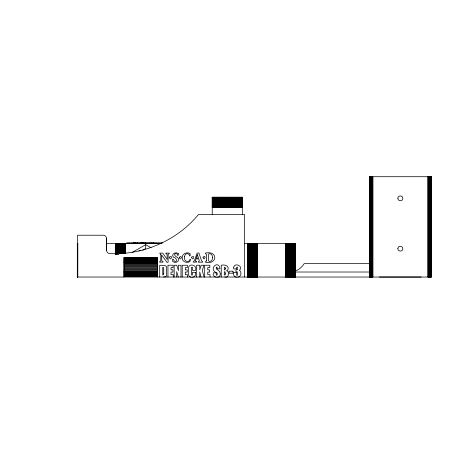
<?xml version="1.0" encoding="UTF-8"?>
<svg xmlns="http://www.w3.org/2000/svg" width="454" height="454" viewBox="0 0 454 454"><rect width="100%" height="100%" fill="white"/><g stroke="black" fill="none" stroke-linecap="round" stroke-linejoin="round"><path stroke-width="0.68" d="M244.541 277.036L244.541 214.441L198.517 214.441C177.236 240.433 143.43 255.125 109.942 253.627A3.343 3.343 0 0 1 106.599 250.285L106.599 238.56A3.343 3.343 0 0 0 103.251 235.217L77.503 235.217L77.503 277.036M132.137 252.481L145.706 244.644L151.017 247.708M142.698 250.245L145.706 248.508L145.706 244.644M140.876 250.489L138.941 250.948M163.571 277.036L165.721 276.753L166.658 275.657L166.527 266.612L165.006 265.448L159.706 265.244L159.706 277.036M224.775 277.036C228.396 278.069 229.094 273.915 227.987 271.469L226.546 270.669L227.829 270.045C229.803 265.698 224.486 264.302 221.229 265.244L221.229 277.036M212.234 197.269L242.328 197.32L212.234 197.377M212.234 197.456L242.328 197.456M212.234 197.541L242.328 197.541M212.234 197.643L242.328 197.643M212.234 197.757L242.328 197.757M212.234 197.882L242.328 197.882M212.234 198.018L242.328 198.018M212.234 198.165L242.328 198.165M212.234 198.33L242.328 198.33M212.234 198.5L242.328 198.5M212.234 198.682L242.328 198.682M212.234 198.869L242.328 198.869M212.234 199.068L242.328 199.068M212.234 199.278L242.328 199.278M212.234 199.493L242.328 199.493M212.234 199.72L242.328 199.72M212.234 199.953L242.328 199.953M212.234 200.191L242.328 200.191M212.234 200.43L242.328 200.43M212.234 200.679L242.328 200.679M212.234 200.929L242.328 200.929M212.234 201.19L242.328 201.19M212.234 201.445L242.328 201.445M212.234 201.707L242.328 201.707M212.234 201.968L242.328 201.968M212.234 202.234L242.328 202.234M212.234 202.495L242.328 202.495M212.234 202.756L242.328 202.756M212.234 203.017L242.328 203.017M212.234 203.279L242.328 203.279M212.234 203.534L242.328 203.534M212.234 203.784L242.328 203.784M212.234 204.033L242.328 204.033M212.234 204.277L242.328 204.277M212.234 204.516L242.328 204.516M212.234 204.743L242.328 204.743M212.234 204.97L242.328 204.97M212.234 205.185L242.328 205.185M212.234 205.395L242.328 205.395M212.234 205.594L242.328 205.594M212.234 205.787L242.328 205.787M212.234 205.968L242.328 205.968M212.234 206.139L242.328 206.139M212.234 206.298L242.328 206.298M212.234 206.445L242.328 206.445M212.234 206.581L242.328 206.581M212.234 206.706L242.328 206.706M212.234 206.82L242.328 206.82M212.234 206.922L242.328 206.922M212.234 207.013L242.328 207.013M212.234 207.086L242.328 207.149M212.234 207.257L242.328 207.251M142.079 242.918L137.125 242.918L137.125 243.594M144.378 242.918L142.567 242.918L142.567 243.594M161.874 242.918L162.776 242.918M133.487 243.594L133.504 242.918L133.572 243.594M77.288 243.594L77.912 243.594M106.537 243.594L161.074 243.594M244.36 243.594L295.452 243.594L295.452 277.036M123.948 257.98L157.385 257.98M123.948 258.615L157.385 258.615M123.948 259.234L157.385 259.234M123.948 259.841L157.385 259.841M123.948 260.431L157.385 260.431M123.948 260.999L157.385 260.999M123.948 261.538L157.385 261.538M123.948 262.049L157.385 262.049M123.948 262.531L157.385 262.531M123.948 262.974L157.385 262.974M123.948 263.382L157.385 263.382M369.874 263.661L304.174 263.661A17.28 17.28 0 0 1 295.179 271.015M123.948 264.217L157.385 264.217M123.948 265.051L157.385 265.051M123.948 265.891L157.385 265.891M123.948 266.725L157.385 266.725M123.948 267.559L157.385 267.559M123.948 268.393L157.385 268.393M123.948 269.228L157.385 269.228M123.948 270.068L157.385 270.068M123.948 270.993L157.385 270.993M123.948 271.401L157.385 271.401M123.948 271.844L157.385 271.844M295.021 272.02L369.879 272.02M123.948 272.326L157.385 272.326M123.948 272.837L157.385 272.837M123.948 273.376L157.385 273.376M123.948 273.944L157.385 273.944M123.948 274.534L157.385 274.534M123.948 275.141L157.385 275.141M123.948 275.76L157.385 275.76M123.948 276.395L157.385 276.395M77.288 277.036L191.106 277.036M192.485 277.036L216.195 277.036M217.341 277.036L236.579 277.036M237.822 277.036L431.294 277.036L431.272 176.714L369.403 176.714L369.403 277.036M204.158 277.036L202.234 270.567L203.988 265.244L201.111 265.244L199.749 269.824L199.749 265.244L196.684 265.244L196.684 277.036M178.308 277.036L176.714 271.674L176.714 277.036M200.991 277.036L199.749 271.98L199.749 277.036M431.238 176.714L431.192 277.036L431.13 176.714M431.056 176.714L431.056 277.036M430.965 176.714L430.965 277.036M430.863 176.714L430.863 277.036M430.755 176.714L430.755 277.036M430.625 176.714L430.625 277.036M430.488 176.714L430.488 277.036M430.341 176.714L430.341 277.036M430.182 176.714L430.182 277.036M430.012 176.714L430.012 277.036M429.83 176.714L429.83 277.036M429.637 176.714L429.637 277.036M429.439 176.714L429.439 277.036M429.229 176.714L429.229 277.036M429.013 176.714L429.013 277.036M428.786 176.714L428.786 277.036M428.559 176.714L428.559 277.036M428.321 176.714L428.321 277.036M428.077 176.714L428.077 277.036M427.935 176.714L427.935 277.036M421.25 277.036L379.448 277.036M372.865 176.714L372.865 277.036M372.757 176.714L372.757 277.036M372.62 176.714L372.62 277.036M372.376 176.714L372.376 277.036M372.138 176.714L372.138 277.036M371.905 176.714L371.905 277.036M371.684 176.714L371.684 277.036M371.468 176.714L371.468 277.036M371.259 176.714L371.259 277.036M371.06 176.714L371.06 277.036M370.867 176.714L370.867 277.036M370.685 176.714L370.685 277.036M370.515 176.714L370.515 277.036M370.356 176.714L370.356 277.036M370.203 176.714L370.203 277.036M370.067 176.714L370.067 277.036M369.942 176.714L369.942 277.036M369.828 176.714L369.828 277.036M369.726 176.714L369.726 277.036M369.641 176.714L369.641 277.036M369.505 176.714L369.567 277.036M369.46 176.714L369.425 277.036M295.378 243.594L295.361 277.036M295.304 243.594L295.304 277.036M295.236 243.594L295.236 277.036M295.151 243.594L295.151 277.036M295.055 243.594L295.055 277.036M294.947 243.594L294.947 277.036M294.828 243.594L294.828 277.036M294.691 243.594L294.691 277.036M294.55 243.594L294.55 277.036M294.391 243.594L294.391 277.036M294.226 243.594L294.226 277.036M294.044 243.594L294.044 277.036M293.857 243.594L293.857 277.036M293.664 243.594L293.664 277.036M293.454 243.594L293.454 277.036M293.244 243.594L293.244 277.036M293.023 243.594L293.023 277.036M292.79 243.594L292.79 277.036M292.558 243.594L292.558 277.036M292.319 243.594L292.319 277.036M292.07 243.594L292.07 277.036M291.82 243.594L291.82 277.036M291.564 243.594L291.564 277.036M291.309 243.594L291.309 277.036M291.048 243.594L291.048 277.036M290.787 243.594L290.787 277.036M290.526 243.594L290.526 277.036M290.259 243.594L290.259 277.036M289.998 243.594L289.998 277.036M289.737 243.594L289.737 277.036M289.482 243.594L289.482 277.036M289.221 243.594L289.221 277.036M288.971 243.594L288.971 277.036M288.721 243.594L288.721 277.036M288.477 243.594L288.477 277.036M288.239 243.594L288.239 277.036M288.006 243.594L288.006 277.036M287.779 243.594L287.779 277.036M287.558 243.594L287.558 277.036M287.348 243.594L287.348 277.036M287.144 243.594L287.144 277.036M286.951 243.594L286.951 277.036M286.769 243.594L286.769 277.036M286.593 243.594L286.593 277.036M285.719 243.594L285.719 277.036M285.691 243.594L285.64 277.036M285.566 243.594L285.549 277.036M285.418 243.594L285.47 277.036M257.429 243.594L257.424 277.036L257.367 243.594M257.322 243.594L257.259 277.036M257.185 243.594L257.185 277.036M257.1 243.594L257.1 277.036M256.998 243.594L256.998 277.036M256.885 243.594L256.885 277.036M256.76 243.594L256.76 277.036M256.623 243.594L256.623 277.036M256.47 243.594L256.47 277.036M256.311 243.594L256.311 277.036M256.141 243.594L256.141 277.036M255.96 243.594L255.96 277.036M255.772 243.594L255.772 277.036M255.568 243.594L255.568 277.036M255.364 243.594L255.364 277.036M255.148 243.594L255.148 277.036M254.921 243.594L254.921 277.036M254.688 243.594L254.688 277.036M254.456 243.594L254.456 277.036M254.212 243.594L254.212 277.036M253.962 243.594L253.962 277.036M253.712 243.594L253.712 277.036M253.457 243.594L253.457 277.036M253.196 243.594L253.196 277.036M252.935 243.594L252.935 277.036M252.674 243.594L252.674 277.036M252.413 243.594L252.413 277.036M252.152 243.594L252.152 277.036M251.891 243.594L251.891 277.036M251.629 243.594L251.629 277.036M251.368 243.594L251.368 277.036M251.113 243.594L251.113 277.036M250.863 243.594L250.863 277.036M250.614 243.594L250.614 277.036M250.37 243.594L250.37 277.036M250.137 243.594L250.137 277.036M249.904 243.594L249.904 277.036M249.677 243.594L249.677 277.036M249.462 243.594L249.462 277.036M249.257 243.594L249.257 277.036M249.053 243.594L249.053 277.036M248.866 243.594L248.866 277.036M248.684 243.594L248.684 277.036M248.514 243.594L248.514 277.036M248.355 243.594L248.355 277.036M248.202 243.594L248.202 277.036M248.066 243.594L248.066 277.036M247.941 243.594L247.941 277.036M247.827 243.594L247.827 277.036M247.731 243.594L247.731 277.036M247.64 243.594L247.64 277.036M247.566 243.594L247.504 277.036M247.458 243.594L247.458 277.036M242.328 214.742L242.328 197.212L212.234 197.212L212.234 214.742M210.009 277.036L210.009 274.676L207.756 274.676L207.756 272.082L209.669 272.082L209.669 269.841L207.756 269.841L207.756 267.605L209.805 267.605L209.805 265.244L204.692 265.244L204.692 277.036M187.542 277.036L187.542 274.676L185.294 274.676L185.294 272.082L187.207 272.082L187.207 269.841L185.294 269.841L185.294 267.605L187.337 267.605L187.337 265.244L182.224 265.244L182.224 277.036M180.993 277.036L180.993 265.244L178.433 265.244L178.433 270.556L176.714 265.244L174.149 265.244L174.149 277.036M173.269 277.036L173.269 274.676L171.016 274.676L171.016 272.082L172.934 272.082L172.934 269.841L171.016 269.841L171.016 267.605L173.065 267.605L173.065 265.244L167.952 265.244L167.952 277.036M161.641 243.594L161.641 242.918L152.601 242.918L152.601 243.594M159.944 242.918L159.944 243.594M158.1 242.918L158.1 243.594M157.385 277.036L157.385 257.339L123.948 257.339L123.948 277.036M156.539 242.918L156.551 243.594M155.183 242.918L155.183 243.594M153.997 242.918L153.997 243.594M153.866 242.918L153.866 243.594M153.509 242.918L153.509 243.594M153.151 242.918L153.151 243.594M152.862 242.918L152.862 243.594M152.675 242.918L152.675 243.594M151.806 243.594L151.806 242.918L145.008 242.918L145.008 243.594M151.432 242.918L151.432 243.594M151.313 242.918L151.313 243.594M150.91 242.918L150.91 243.594M150.172 242.918L150.172 243.594M149.655 242.918L149.655 243.594M149.031 242.918L149.031 243.594M148.1 242.918L148.1 243.594M147.283 242.918L147.283 243.594M146.591 242.918L146.591 243.594M146.023 242.918L146.023 243.594M145.581 242.918L145.581 243.594M145.263 242.918L145.263 243.594M145.07 242.918L145.07 243.594M144.31 242.918L144.31 243.594M144.117 242.918L144.117 243.594M143.833 242.918L143.833 243.594M143.475 242.918L143.475 243.594M143.118 242.918L143.118 243.594M142.828 242.918L142.828 243.594M142.641 242.918L142.641 243.594M142.034 242.918L142.034 243.594M141.892 242.918L141.92 243.594M141.665 242.918L141.665 243.594M141.359 242.918L141.359 243.594M140.973 242.918L140.973 243.594M140.524 242.918L140.524 243.594M140.014 242.918L140.014 243.594M139.446 242.918L139.446 243.594M138.43 242.918L138.43 243.594M137.749 242.918L137.749 243.594M137.363 242.918L137.363 243.594M137.239 242.918L137.267 243.594M136.404 243.594L136.404 242.918L134.594 242.918L134.594 243.594M136.331 242.918L136.331 243.594M136.138 242.918L136.138 243.594M135.854 242.918L135.854 243.594M135.496 242.918L135.496 243.594M135.139 242.918L135.139 243.594M134.855 242.918L134.855 243.594M134.662 242.918L134.662 243.594M134.469 243.594L134.469 242.918L126.643 242.918L126.689 243.594M133.975 242.918L133.975 243.594M133.697 242.918L133.697 243.594M132.716 242.918L132.716 243.594M131.7 242.918L131.7 243.594M129.452 242.918L129.441 243.594M127.983 242.918L127.983 243.594M125.281 253.349L125.236 243.594L125.173 253.349M125.1 243.594L125.1 253.349M124.912 243.594L124.912 253.349M124.799 243.594L124.799 253.349M124.674 243.594L124.674 253.349M124.532 243.594L124.532 253.349M124.385 243.594L124.385 253.349M124.226 243.594L124.226 253.349M124.055 243.594L124.055 253.349M123.874 243.594L123.874 253.349M123.681 243.594L123.681 253.349M123.482 243.594L123.482 253.349M123.278 243.594L123.278 253.349M123.057 243.594L123.057 253.349M122.835 243.594L122.835 253.349M122.603 243.594L122.603 253.349M122.364 243.594L122.364 253.349M122.126 243.594L122.126 253.349M121.876 243.594L121.876 253.349M121.627 243.594L121.627 253.349M121.371 243.594L121.371 253.349M121.11 243.594L121.11 253.349M120.849 243.594L120.849 253.349M120.588 243.594L120.588 253.349M120.327 243.594L120.327 253.349M120.066 243.594L120.066 253.349M119.799 243.594L119.799 253.349M119.544 243.594L119.544 253.349M119.283 243.594L119.283 253.349M119.027 243.594L119.027 254.047M118.778 243.594L118.778 254.047M118.528 243.594L118.528 254.047M118.284 243.594L118.284 254.047M118.046 243.594L118.046 254.047M117.819 243.594L117.819 254.047M117.592 243.594L117.592 254.047M117.376 243.594L117.376 254.047M117.166 243.594L117.166 254.047M116.967 243.594L116.967 254.047M116.78 243.594L116.78 254.047M116.599 243.594L116.599 254.047M116.428 243.594L116.428 254.047M116.269 243.594L116.269 254.047M116.116 243.594L116.116 254.047M115.98 243.594L115.98 254.047M115.855 243.594L115.855 254.047M115.742 243.594L115.742 254.047M115.639 243.594L115.639 254.047M115.554 243.594L115.554 254.047M115.481 243.594L115.481 254.047M115.418 254.047L115.373 243.594L115.31 254.047M106.599 238.56L106.599 250.285M77.793 243.594L77.793 277.036M77.685 243.594L77.685 277.036M77.589 243.594L77.589 277.036M77.362 243.594L77.379 277.036M77.322 243.594L77.299 277.036M160.852 254.654L160.744 260.959L159.632 261.674L159.632 262.162L163.077 262.162L163.065 261.674L161.806 260.959L161.675 255L167.095 262.44L168.111 262.162L168.15 254.268L169.251 253.57L169.251 253.099L165.806 253.099L165.818 253.57L167.072 254.263L167.225 259.45L162.731 253.099L159.689 253.099L160.852 254.654M397.857 198.052C397.364 201.213 402.596 201.865 402.84 198.625C403.334 195.464 398.101 194.806 397.857 198.052M397.857 248.378C397.364 251.544 402.596 252.197 402.84 248.957C403.334 245.79 398.101 245.137 397.857 248.378M196.406 261.674L196.389 262.162L193.262 262.162L193.262 261.674L194.42 260.675L197.087 253.196L198.892 252.918L201.508 260.658L202.66 261.674L202.66 262.162L198.307 262.162L198.307 261.674L199.329 261.033L198.756 258.854L195.986 258.854L195.333 261.027L196.406 261.674M206.542 260.148L206.36 261.328L205.344 261.674L205.344 262.162C217.755 265.108 218.119 250.188 205.384 253.099L205.412 253.57L206.519 254.388L206.542 260.148M178.291 253.542L178.218 255.432L177.662 255.488C177.747 253.985 175.698 252.884 174.705 254.166C173.888 257.089 179.585 256.816 178.553 260.102C178.008 263.365 171.232 263.201 172.52 259.245L173.144 259.172C176.021 265.21 178.899 258.428 173.207 257.055C170.874 253.956 175.936 251.505 178.291 253.542M163.741 273.308L163.588 274.755L162.77 275.022L162.77 267.264L163.69 267.701L163.741 273.308M195.583 272.775C196.27 275.669 193.546 278.03 190.771 277.161C186.77 275.93 188.802 270.533 188.427 267.491C189.789 262.69 197.603 265.522 195.583 270.385L192.519 270.385L192.422 267.213L191.503 267.264L191.503 275.028L192.411 275.028L192.519 272.315L195.583 272.315L195.583 272.775M184.625 256.561C182.939 260.443 188.79 264.052 190.039 259.245L190.567 259.382C190.606 264.245 182.372 262.764 182.287 258.581C181.208 254.195 186.611 251.391 190.107 253.57L190.175 255.795L189.619 255.948C189.414 252.328 184.358 253.315 184.625 256.561M233.736 267.111L233.685 268.893L236.63 268.893C236.097 265.363 238.725 267.463 237.431 269.568L235.921 269.772L235.921 271.486L237.533 272.008L237.408 275.385L236.721 275.243L236.63 272.355L233.685 272.355C231.977 279.919 243.838 278.024 240.302 271.095L239.303 270.357C244.121 266.736 234.9 262.009 233.736 267.111M220.269 274.023C220.706 279.108 211.581 277.791 213.357 272.814L216.206 272.814L216.325 275.101L216.751 275.289L217.358 274.335L217.074 272.973C207.399 269.557 218.692 259.013 220.014 268.813L217.165 268.813L217.057 267.162L216.274 267.219L216.291 268.791L219.736 271.509L220.269 274.023M212.478 257.503C213.232 259.523 210.02 262.945 208.596 260.908L208.687 253.792C210.9 253.077 212.761 255.409 212.478 257.503M225.303 273.921L225.122 274.818L224.299 275.022L224.299 271.719L225.144 271.901L225.303 273.921M225.303 268.382L225.178 269.653L224.299 269.886L224.299 267.264L225.201 267.61L225.303 268.382M169.49 257.117C170.256 262.293 173.712 254.212 169.49 257.117M179.296 257.197C180.062 262.372 183.524 254.291 179.296 257.197M191.633 257.117C192.4 262.293 195.861 254.212 191.633 257.117M203.029 257.117C203.801 262.293 207.257 254.212 203.029 257.117M197.405 254.722L196.253 258.059L198.477 258.059L197.405 254.722M232.987 271.186L229.117 271.186L229.117 273.223L232.987 273.223L232.987 271.186"/></g></svg>
